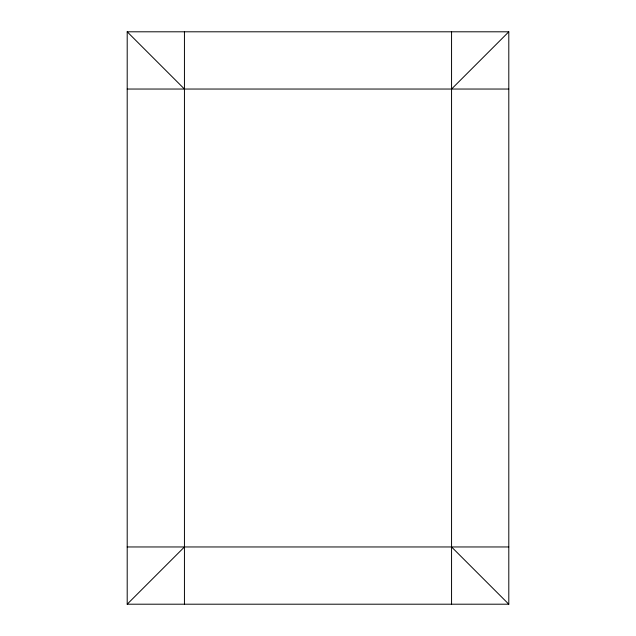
<?xml version="1.0" encoding="UTF-8"?>
<svg xmlns="http://www.w3.org/2000/svg" width="636" height="636" viewBox="0 0 636 636"><rect width="100%" height="100%" fill="white"/><g stroke="black" fill="none" stroke-linecap="round" stroke-linejoin="round"><path stroke-width="0.95" d="M451.56 89.04L508.8 31.8L127.2 31.8L127.2 604.2L508.8 604.2L508.8 31.8M127.2 604.2L184.44 546.96M127.2 89.04L508.8 89.04M127.2 546.96L508.8 546.96M127.2 31.8L184.44 89.04M451.56 546.96L508.8 604.2M451.56 31.8L451.56 604.2M184.44 31.8L184.44 604.2"/></g></svg>
